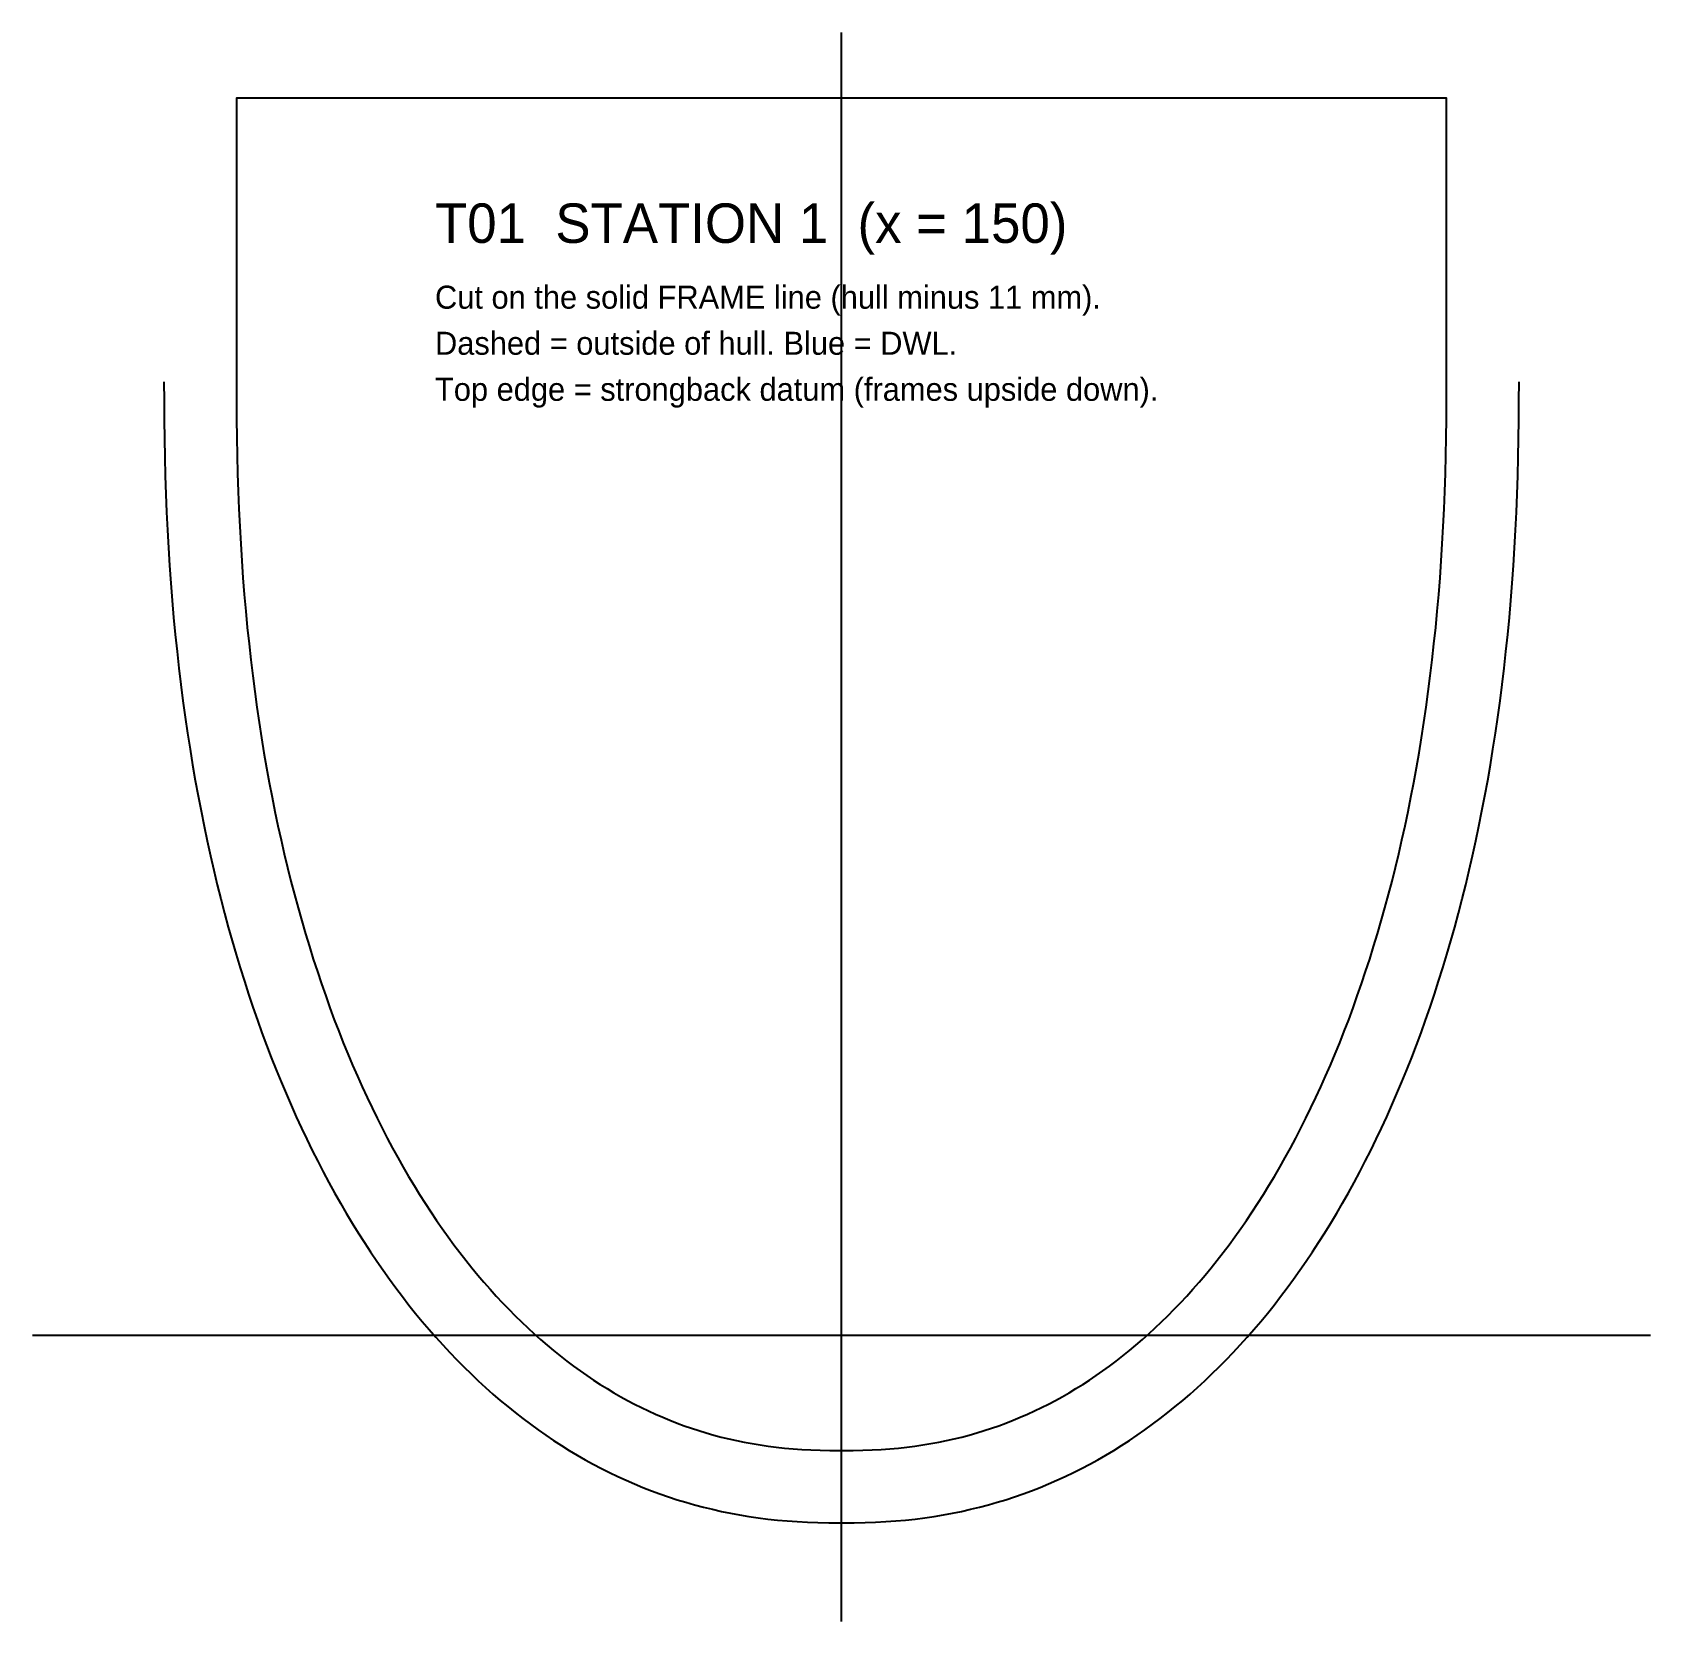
# Model space of a CAD drawing. Extents: x -123 to 123, y 58 to 300.
import ezdxf

# ---------------------------------------------------------------- set-up
doc = ezdxf.new("R2010")
doc.units = 0

msp = doc.modelspace()

# ---------------------------------------------------------------- linework, layer by layer
at = {"layer": 'CENTRELINE'}
msp.add_lwpolyline([(0, 58.448), (0, 300)], dxfattribs=at)
at = {"layer": 'DWL'}
msp.add_lwpolyline([(-122.943, 102), (122.943, 102)], dxfattribs=at)
at = {"layer": 'FRAME_CUT'}
msp.add_lwpolyline([(-91.943, 246.897), (-91.937, 244.023), (-91.917, 241.206), (-91.88, 238.42), (-91.827, 235.663), (-91.755, 232.934), (-91.665, 230.232), (-91.557, 227.557), (-91.43, 224.908), (-91.285, 222.285), (-91.121, 219.687), (-90.939, 217.116), (-90.738, 214.57), (-90.519, 212.05), (-90.282, 209.555), (-90.026, 207.085), (-89.753, 204.641), (-89.463, 202.222), (-89.154, 199.829), (-88.829, 197.461), (-88.486, 195.117), (-88.127, 192.8), (-87.75, 190.507), (-87.358, 188.239), (-86.949, 185.997), (-86.524, 183.78), (-86.083, 181.588), (-85.627, 179.421), (-85.155, 177.279), (-84.668, 175.163), (-84.167, 173.072), (-83.65, 171.006), (-83.119, 168.965), (-82.574, 166.949), (-82.015, 164.958), (-81.442, 162.993), (-80.855, 161.052), (-80.255, 159.137), (-79.642, 157.247), (-79.016, 155.383), (-78.377, 153.543), (-77.725, 151.729), (-77.062, 149.94), (-76.386, 148.176), (-75.698, 146.437), (-74.999, 144.723), (-74.288, 143.035), (-73.566, 141.372), (-72.833, 139.734), (-72.089, 138.121), (-71.335, 136.533), (-70.57, 134.971), (-69.795, 133.433), (-69.01, 131.921), (-68.216, 130.434), (-67.411, 128.972), (-66.598, 127.535), (-65.775, 126.123), (-64.943, 124.736), (-64.102, 123.374), (-63.253, 122.037), (-62.395, 120.725), (-61.53, 119.438), (-60.656, 118.176), (-59.774, 116.939), (-58.885, 115.726), (-57.988, 114.538), (-57.084, 113.375), (-56.172, 112.237), (-55.254, 111.123), (-54.329, 110.033), (-53.397, 108.968), (-52.459, 107.927), (-51.515, 106.91), (-50.564, 105.918), (-49.607, 104.95), (-48.645, 104.005), (-47.676, 103.085), (-46.702, 102.188), (-45.722, 101.315), (-44.737, 100.465), (-43.746, 99.639), (-42.75, 98.837), (-41.748, 98.057), (-40.741, 97.301), (-39.73, 96.567), (-38.712, 95.856), (-37.69, 95.168), (-36.662, 94.503), (-35.629, 93.86), (-34.591, 93.239), (-33.548, 92.64), (-32.499, 92.063), (-31.444, 91.508), (-30.383, 90.975), (-29.317, 90.464), (-28.245, 89.974), (-27.166, 89.505), (-26.08, 89.057), (-24.988, 88.631), (-23.889, 88.225), (-22.781, 87.841), (-21.666, 87.477), (-20.542, 87.134), (-19.409, 86.812), (-18.267, 86.51), (-17.113, 86.229), (-15.949, 85.968), (-14.771, 85.728), (-13.581, 85.508), (-12.375, 85.309), (-11.152, 85.13), (-9.911, 84.972), (-8.647, 84.834), (-7.358, 84.718), (-6.037, 84.621), (-4.676, 84.546), (-3.261, 84.492), (-1.761, 84.459), (0, 84.448), (1.761, 84.459), (3.261, 84.492), (4.676, 84.546), (6.037, 84.621), (7.358, 84.718), (8.647, 84.834), (9.911, 84.972), (11.152, 85.13), (12.375, 85.309), (13.581, 85.508), (14.771, 85.728), (15.949, 85.968), (17.113, 86.229), (18.267, 86.51), (19.409, 86.812), (20.542, 87.134), (21.666, 87.477), (22.781, 87.841), (23.889, 88.225), (24.988, 88.631), (26.08, 89.057), (27.166, 89.505), (28.245, 89.974), (29.317, 90.464), (30.383, 90.975), (31.444, 91.508), (32.499, 92.063), (33.548, 92.64), (34.591, 93.239), (35.629, 93.86), (36.662, 94.503), (37.69, 95.168), (38.712, 95.856), (39.73, 96.567), (40.741, 97.301), (41.748, 98.057), (42.75, 98.837), (43.746, 99.639), (44.737, 100.465), (45.722, 101.315), (46.702, 102.188), (47.676, 103.085), (48.645, 104.005), (49.607, 104.95), (50.564, 105.918), (51.515, 106.91), (52.459, 107.927), (53.397, 108.968), (54.329, 110.033), (55.254, 111.123), (56.172, 112.237), (57.084, 113.375), (57.988, 114.538), (58.885, 115.726), (59.774, 116.939), (60.656, 118.176), (61.53, 119.438), (62.395, 120.725), (63.253, 122.037), (64.102, 123.374), (64.943, 124.736), (65.775, 126.123), (66.598, 127.535), (67.411, 128.972), (68.216, 130.434), (69.01, 131.921), (69.795, 133.433), (70.57, 134.971), (71.335, 136.533), (72.089, 138.121), (72.833, 139.734), (73.566, 141.372), (74.288, 143.035), (74.999, 144.723), (75.698, 146.437), (76.386, 148.176), (77.062, 149.94), (77.725, 151.729), (78.377, 153.543), (79.016, 155.383), (79.642, 157.247), (80.255, 159.137), (80.855, 161.052), (81.442, 162.993), (82.015, 164.958), (82.574, 166.949), (83.119, 168.965), (83.65, 171.006), (84.167, 173.072), (84.668, 175.163), (85.155, 177.279), (85.627, 179.421), (86.083, 181.588), (86.524, 183.78), (86.949, 185.997), (87.358, 188.239), (87.75, 190.507), (88.127, 192.8), (88.486, 195.117), (88.829, 197.461), (89.154, 199.829), (89.463, 202.222), (89.753, 204.641), (90.026, 207.085), (90.282, 209.555), (90.519, 212.05), (90.738, 214.57), (90.939, 217.116), (91.121, 219.687), (91.285, 222.285), (91.43, 224.908), (91.557, 227.557), (91.665, 230.232), (91.755, 232.934), (91.827, 235.663), (91.88, 238.42), (91.917, 241.206), (91.937, 244.023), (91.943, 246.897), (91.943, 290), (-91.943, 290)], close=True, dxfattribs=at)
at = {"layer": 'HULL_OUTSIDE'}
msp.add_lwpolyline([(-102.943, 246.875), (-102.937, 243.973), (-102.916, 241.095), (-102.879, 238.241), (-102.824, 235.412), (-102.75, 232.607), (-102.658, 229.827), (-102.546, 227.072), (-102.416, 224.341), (-102.266, 221.634), (-102.097, 218.952), (-101.908, 216.295), (-101.7, 213.662), (-101.474, 211.053), (-101.228, 208.469), (-100.963, 205.909), (-100.68, 203.374), (-100.378, 200.864), (-100.058, 198.378), (-99.72, 195.916), (-99.363, 193.479), (-98.989, 191.066), (-98.597, 188.678), (-98.188, 186.315), (-97.762, 183.975), (-97.318, 181.661), (-96.857, 179.371), (-96.38, 177.105), (-95.887, 174.864), (-95.377, 172.647), (-94.851, 170.455), (-94.309, 168.287), (-93.751, 166.144), (-93.178, 164.025), (-92.59, 161.931), (-91.987, 159.861), (-91.368, 157.816), (-90.735, 155.795), (-90.087, 153.799), (-89.425, 151.827), (-88.749, 149.88), (-88.059, 147.957), (-87.354, 146.059), (-86.637, 144.185), (-85.905, 142.336), (-85.161, 140.511), (-84.403, 138.711), (-83.632, 136.935), (-82.848, 135.184), (-82.052, 133.457), (-81.243, 131.755), (-80.422, 130.077), (-79.588, 128.424), (-78.743, 126.795), (-77.886, 125.191), (-77.016, 123.611), (-76.136, 122.055), (-75.244, 120.525), (-74.34, 119.018), (-73.425, 117.536), (-72.499, 116.079), (-71.563, 114.646), (-70.615, 113.238), (-69.657, 111.854), (-68.689, 110.494), (-67.709, 109.16), (-66.72, 107.849), (-65.721, 106.563), (-64.711, 105.302), (-63.692, 104.065), (-62.662, 102.852), (-61.623, 101.665), (-60.574, 100.501), (-59.516, 99.362), (-58.449, 98.248), (-57.372, 97.158), (-56.286, 96.092), (-55.19, 95.051), (-54.086, 94.035), (-52.973, 93.043), (-51.85, 92.075), (-50.719, 91.132), (-49.58, 90.214), (-48.431, 89.32), (-47.274, 88.45), (-46.108, 87.605), (-44.934, 86.785), (-43.751, 85.989), (-42.559, 85.217), (-41.36, 84.47), (-40.151, 83.747), (-38.935, 83.049), (-37.709, 82.376), (-36.476, 81.727), (-35.233, 81.102), (-33.982, 80.502), (-32.723, 79.926), (-31.455, 79.375), (-30.177, 78.849), (-28.891, 78.347), (-27.596, 77.869), (-26.291, 77.416), (-24.977, 76.987), (-23.653, 76.583), (-22.319, 76.203), (-20.973, 75.848), (-19.617, 75.518), (-18.249, 75.211), (-16.869, 74.93), (-15.475, 74.673), (-14.067, 74.44), (-12.643, 74.232), (-11.201, 74.048), (-9.738, 73.889), (-8.253, 73.754), (-6.739, 73.644), (-5.189, 73.558), (-3.589, 73.497), (-1.911, 73.46), (0, 73.448), (1.911, 73.46), (3.589, 73.497), (5.189, 73.558), (6.739, 73.644), (8.253, 73.754), (9.738, 73.889), (11.201, 74.048), (12.643, 74.232), (14.067, 74.44), (15.475, 74.673), (16.869, 74.93), (18.249, 75.211), (19.617, 75.518), (20.973, 75.848), (22.319, 76.203), (23.653, 76.583), (24.977, 76.987), (26.291, 77.416), (27.596, 77.869), (28.891, 78.347), (30.177, 78.849), (31.455, 79.375), (32.723, 79.926), (33.982, 80.502), (35.233, 81.102), (36.476, 81.727), (37.709, 82.376), (38.935, 83.049), (40.151, 83.747), (41.36, 84.47), (42.559, 85.217), (43.751, 85.989), (44.934, 86.785), (46.108, 87.605), (47.274, 88.45), (48.431, 89.32), (49.58, 90.214), (50.719, 91.132), (51.85, 92.075), (52.973, 93.043), (54.086, 94.035), (55.19, 95.051), (56.286, 96.092), (57.372, 97.158), (58.449, 98.248), (59.516, 99.362), (60.574, 100.501), (61.623, 101.665), (62.662, 102.852), (63.692, 104.065), (64.711, 105.302), (65.721, 106.563), (66.72, 107.849), (67.709, 109.16), (68.689, 110.494), (69.657, 111.854), (70.615, 113.238), (71.563, 114.646), (72.499, 116.079), (73.425, 117.536), (74.34, 119.018), (75.244, 120.525), (76.136, 122.055), (77.016, 123.611), (77.886, 125.191), (78.743, 126.795), (79.588, 128.424), (80.422, 130.077), (81.243, 131.755), (82.052, 133.457), (82.848, 135.184), (83.632, 136.935), (84.403, 138.711), (85.161, 140.511), (85.905, 142.336), (86.637, 144.185), (87.354, 146.059), (88.059, 147.957), (88.749, 149.88), (89.425, 151.827), (90.087, 153.799), (90.735, 155.795), (91.368, 157.816), (91.987, 159.861), (92.59, 161.931), (93.178, 164.025), (93.751, 166.144), (94.309, 168.287), (94.851, 170.455), (95.377, 172.647), (95.887, 174.864), (96.38, 177.105), (96.857, 179.371), (97.318, 181.661), (97.762, 183.975), (98.188, 186.315), (98.597, 188.678), (98.989, 191.066), (99.363, 193.479), (99.72, 195.916), (100.058, 198.378), (100.378, 200.864), (100.68, 203.374), (100.963, 205.909), (101.228, 208.469), (101.474, 211.053), (101.7, 213.662), (101.908, 216.295), (102.097, 218.952), (102.266, 221.634), (102.416, 224.341), (102.546, 227.072), (102.658, 229.827), (102.75, 232.607), (102.824, 235.412), (102.879, 238.241), (102.916, 241.095), (102.937, 243.973), (102.943, 246.875)], dxfattribs=at)

# ---------------------------------------------------------------- texts
at = {"layer": 'TEXT'}
for s, height, p in [('T01  STATION 1  (x = 150)', 6, (-61.766, 268)), ('Cut on the solid FRAME line (hull minus 11 mm).', 3.5, (-61.766, 258)), ('Dashed = outside of hull. Blue = DWL.', 3.5, (-61.766, 251)), ('Top edge = strongback datum (frames upside down).', 3.5, (-61.766, 244))]:
    msp.add_text(s, height=height, dxfattribs=at).set_placement(p)

doc.saveas('drawing.dxf')
